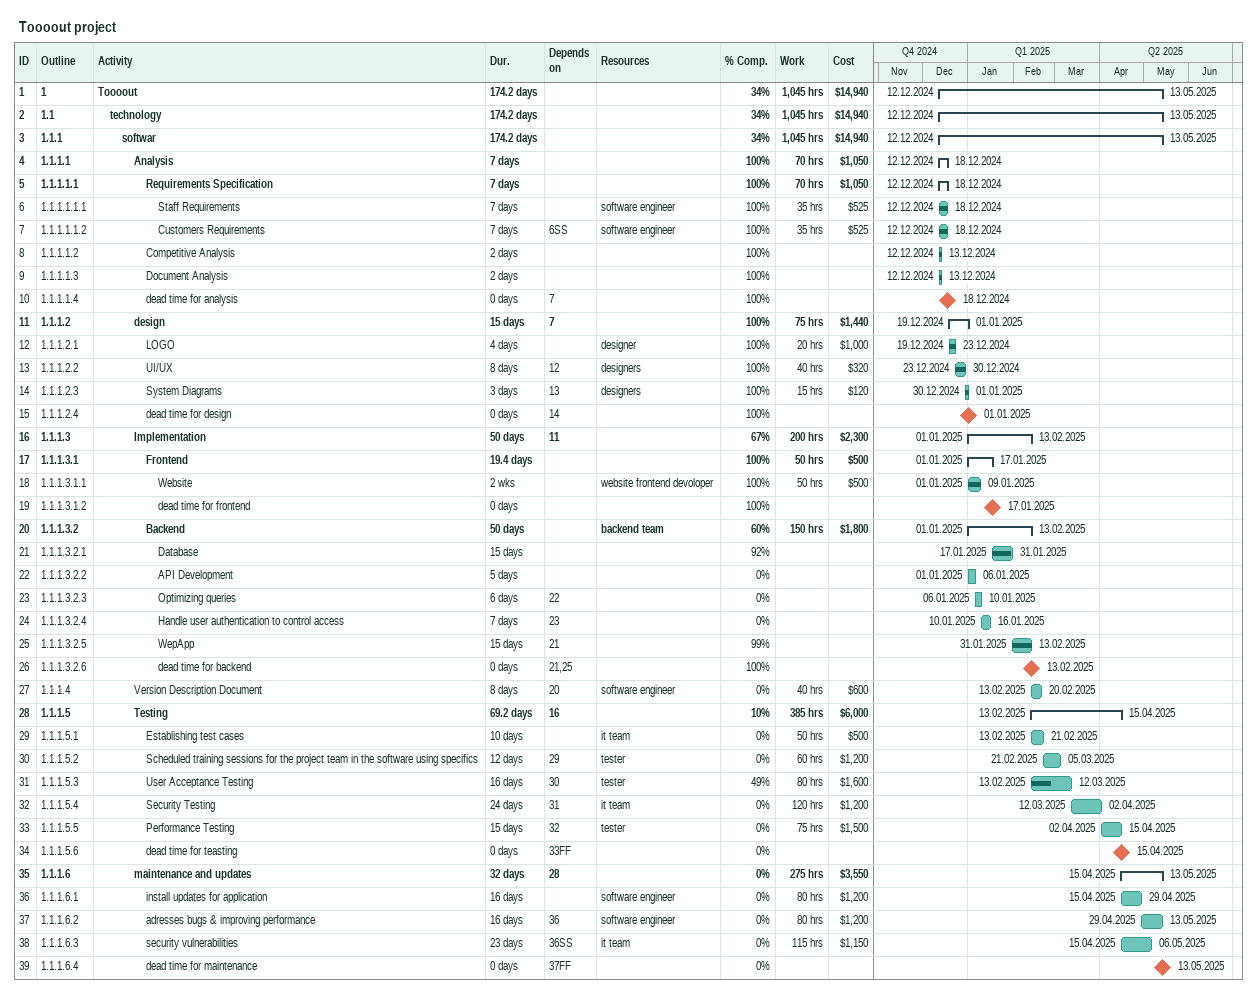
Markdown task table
Toooout project

| ID | WBS | Task | Duration | Start | Finish | Predecessors | Resources | % complete | Work (h) | Cost ($) |
|---|---|---|---|---|---|---|---|---|---|---|
| 1 | 1 | **Toooout** | 174.2d | 2024-12-12 | 2025-05-13 |  |  | 34 | 1045 | 14940 |
| 2 | 1.1 | **technology** | 174.2d | 2024-12-12 | 2025-05-13 |  |  | 34 | 1045 | 14940 |
| 3 | 1.1.1 | **softwar** | 174.2d | 2024-12-12 | 2025-05-13 |  |  | 34 | 1045 | 14940 |
| 4 | 1.1.1.1 | **Analysis** | 7d | 2024-12-12 | 2024-12-18 |  |  | 100 | 70 | 1050 |
| 5 | 1.1.1.1.1 | **Requirements Specification** | 7d | 2024-12-12 | 2024-12-18 |  |  | 100 | 70 | 1050 |
| 6 | 1.1.1.1.1.1 | Staff Requirements | 7d | 2024-12-12 | 2024-12-18 |  | software engineer | 100 | 35 | 525 |
| 7 | 1.1.1.1.1.2 | Customers Requirements | 7d | 2024-12-12 | 2024-12-18 | 6SS | software engineer | 100 | 35 | 525 |
| 8 | 1.1.1.1.2 | Competitive Analysis | 2d | 2024-12-12 | 2024-12-13 |  |  | 100 |  |  |
| 9 | 1.1.1.1.3 | Document Analysis | 2d | 2024-12-12 | 2024-12-13 |  |  | 100 |  |  |
| 10 | 1.1.1.1.4 | dead time for analysis | 0d | 2024-12-18 | 2024-12-18 | 7 |  | 100 |  |  |
| 11 | 1.1.1.2 | **design** | 15d | 2024-12-19 | 2025-01-01 | 7 |  | 100 | 75 | 1440 |
| 12 | 1.1.1.2.1 | LOGO | 4d | 2024-12-19 | 2024-12-23 |  | designer | 100 | 20 | 1000 |
| 13 | 1.1.1.2.2 | UI/UX | 8d | 2024-12-23 | 2024-12-30 | 12 | designers | 100 | 40 | 320 |
| 14 | 1.1.1.2.3 | System Diagrams | 3d | 2024-12-30 | 2025-01-01 | 13 | designers | 100 | 15 | 120 |
| 15 | 1.1.1.2.4 | dead time for design | 0d | 2025-01-01 | 2025-01-01 | 14 |  | 100 |  |  |
| 16 | 1.1.1.3 | **Implementation** | 50d | 2025-01-01 | 2025-02-13 | 11 |  | 67 | 200 | 2300 |
| 17 | 1.1.1.3.1 | **Frontend** | 19.4d | 2025-01-01 | 2025-01-17 |  |  | 100 | 50 | 500 |
| 18 | 1.1.1.3.1.1 | Website | 2w | 2025-01-01 | 2025-01-09 |  | website frontend devoloper | 100 | 50 | 500 |
| 19 | 1.1.1.3.1.2 | dead time for frontend | 0d | 2025-01-17 | 2025-01-17 |  |  | 100 |  |  |
| 20 | 1.1.1.3.2 | **Backend** | 50d | 2025-01-01 | 2025-02-13 |  | backend team | 60 | 150 | 1800 |
| 21 | 1.1.1.3.2.1 | Database | 15d | 2025-01-17 | 2025-01-31 |  |  | 92 |  |  |
| 22 | 1.1.1.3.2.2 | API Development | 5d | 2025-01-01 | 2025-01-06 |  |  | 0 |  |  |
| 23 | 1.1.1.3.2.3 | Optimizing queries | 6d | 2025-01-06 | 2025-01-10 | 22 |  | 0 |  |  |
| 24 | 1.1.1.3.2.4 | Handle user authentication to control access | 7d | 2025-01-10 | 2025-01-16 | 23 |  | 0 |  |  |
| 25 | 1.1.1.3.2.5 | WepApp | 15d | 2025-01-31 | 2025-02-13 | 21 |  | 99 |  |  |
| 26 | 1.1.1.3.2.6 | dead time for backend | 0d | 2025-02-13 | 2025-02-13 | 21, 25 |  | 100 |  |  |
| 27 | 1.1.1.4 | Version Description Document | 8d | 2025-02-13 | 2025-02-20 | 20 | software engineer | 0 | 40 | 600 |
| 28 | 1.1.1.5 | **Testing** | 69.2d | 2025-02-13 | 2025-04-15 | 16 |  | 10 | 385 | 6000 |
| 29 | 1.1.1.5.1 | Establishing test cases | 10d | 2025-02-13 | 2025-02-21 |  | it team | 0 | 50 | 500 |
| 30 | 1.1.1.5.2 | Scheduled training sessions for the project team in the software using specifics | 12d | 2025-02-21 | 2025-03-05 | 29 | tester | 0 | 60 | 1200 |
| 31 | 1.1.1.5.3 | User Acceptance Testing | 16d | 2025-02-13 | 2025-03-12 | 30 | tester | 49 | 80 | 1600 |
| 32 | 1.1.1.5.4 | Security Testing | 24d | 2025-03-12 | 2025-04-02 | 31 | it team | 0 | 120 | 1200 |
| 33 | 1.1.1.5.5 | Performance Testing | 15d | 2025-04-02 | 2025-04-15 | 32 | tester | 0 | 75 | 1500 |
| 34 | 1.1.1.5.6 | dead time for teasting | 0d | 2025-04-15 | 2025-04-15 | 33FF |  | 0 |  |  |
| 35 | 1.1.1.6 | **maintenance and updates** | 32d | 2025-04-15 | 2025-05-13 | 28 |  | 0 | 275 | 3550 |
| 36 | 1.1.1.6.1 | install updates for application | 16d | 2025-04-15 | 2025-04-29 |  | software engineer | 0 | 80 | 1200 |
| 37 | 1.1.1.6.2 | adresses bugs & improving performance | 16d | 2025-04-29 | 2025-05-13 | 36 | software engineer | 0 | 80 | 1200 |
| 38 | 1.1.1.6.3 | security vulnerabilities | 23d | 2025-04-15 | 2025-05-06 | 36SS | it team | 0 | 115 | 1150 |
| 39 | 1.1.1.6.4 | dead time for maintenance | 0d | 2025-05-13 | 2025-05-13 | 37FF |  | 0 |  |  |
